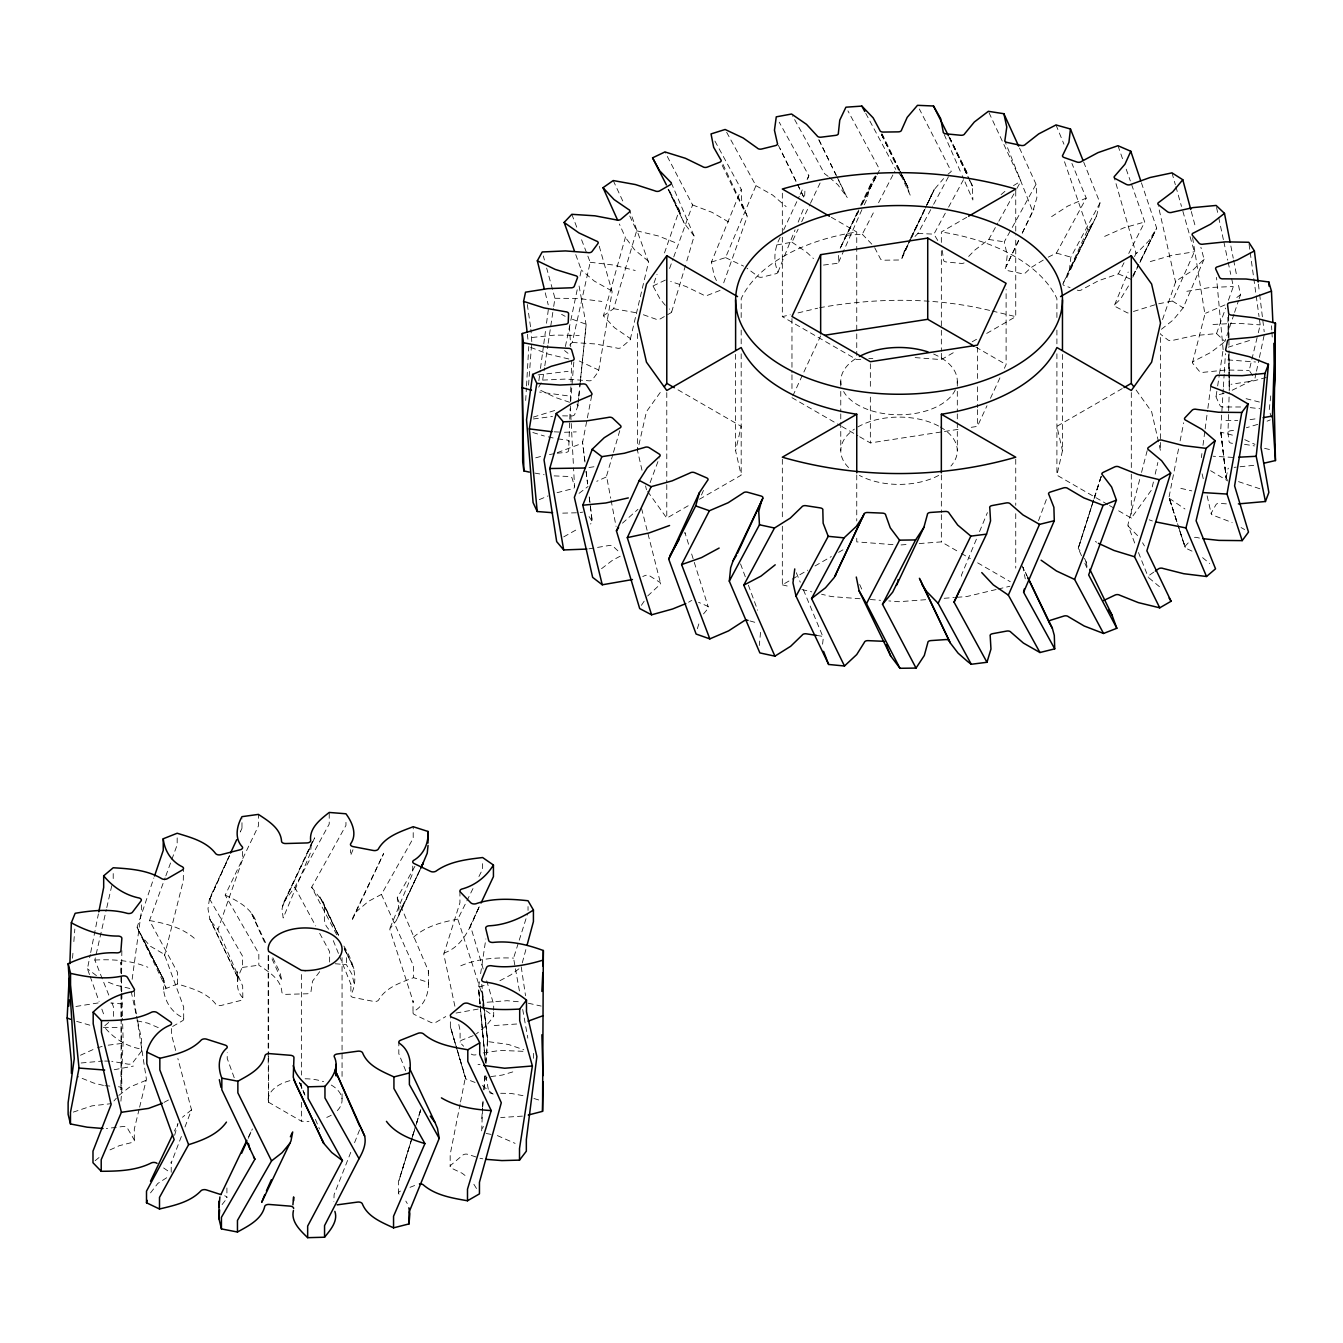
<?xml version="1.0" encoding="UTF-8"?>
<svg xmlns="http://www.w3.org/2000/svg" width="1343" height="1343" viewBox="0 0 1343 1343"><rect width="100%" height="100%" fill="white"/><g stroke="black" fill="none" stroke-linecap="round" stroke-linejoin="round"><path stroke-width="0.75" stroke-dasharray="5 3.75" d="M121.189 1019.001L120.92 1089.576L123.17 1041.278L122.515 1018.363M121.223 1016.903L121.441 993.988M121.458 991.889L121.609 975.219M121.625 973.138L121.844 950.206M1083.667 162.05L1100.001 202.894L1070.875 257.134L1069.347 270.547L1063.337 283.02A3.374 1.947 0 0 0 1064.613 285.69L1070.052 287.587M838.586 255.422L838.804 261.23A3.374 1.947 0 0 1 836.085 263.497L821.58 265.31M1141.432 182.816L1156.692 228.176L1148.836 240.833L1136.178 253.743L1114.321 177.78M1232.538 443.291A3.374 1.947 0 0 1 1229.03 441.411L1227.972 432.866L1229.231 392.106M1229.298 390.074L1229.03 350.674M557.227 453.229L565.302 452.457A3.374 1.947 0 0 0 568.66 450.493L569.701 421.232M569.768 419.15L570.104 408.809M570.372 400.533L570.926 383.964M570.993 381.899L571.682 361.2M804.658 196.128L804.994 188.943M1134.684 543.025L1127.902 524.844L1141.013 474.432M525.684 400.483L526.406 388.026M526.523 385.961L528.773 346.544M714.929 141.082L741.252 189.363L741.789 202.81L747.279 216.408L723.709 282.836M1223.255 388.966L1220.686 430.499L1226.31 478.645L1220.686 430.499L1226.125 477.638A3.374 1.947 0 0 0 1227.351 479.451M1223.389 386.885L1224.161 374.428M1224.296 372.347L1225.437 353.645M311.19 844.428L310.669 852.352L283.172 918.008L282.013 908.959L283.793 902.16L314.648 837.847L312.029 843.404M822.571 644.187L823.242 638.395A3.374 1.947 0 0 0 820.724 636.045L816.628 635.424M481.768 1118.635L482.523 1108.244M482.674 1106.162L483.127 1099.917M483.866 1089.526L485.075 1072.872M485.83 1062.481L487.492 1039.6L483.732 1007.082M528.554 385.105L531.627 343.69M531.794 341.609L530.905 329.236M482.54 1108.395L481.667 1131.427A3.945 2.266 0 0 1 481.768 1130.252L483.346 1126.374M482.624 1107.337L483.245 1099.01M483.95 1089.945L485.192 1073.561M485.948 1063.656L487.694 1040.775L484.286 1011.632M72.522 958.247L73.026 951.986M73.848 941.577L74.839 929.071M120.92 1101.176L121.877 1089.274L121.088 1023.299M570.641 401.842L574.116 358.447M459.927 891.131L459.927 902.748L443.761 954.269L454.941 1006.444M343.892 946.076C352.521 960.127 359.471 979.081 350.892 994.81A3.945 2.266 0 0 0 353.763 997.564L373.354 1001.358A3.945 2.266 0 0 0 378.508 1000.149C385.76 987.323 400.684 982.623 413.594 977.67L428.35 982.405C429.105 993.938 424.069 1005.672 413.711 1011.464A3.945 2.266 0 0 0 414.651 1014.636L430.549 1022.258A3.945 2.266 0 0 0 436.106 1022.208L445.742 1016.567M562.599 415.843L570.775 415.961A3.374 1.947 0 0 0 574.72 414.399L577.859 406.022L578.699 397.797M578.917 395.749L580.176 383.426M580.377 381.362L586.018 325.896M577.843 405.015L579.572 388.362M579.773 386.28L586.152 324.888L578.883 284.884M1270.747 395.9L1269.219 410.102L1271.351 417.421M1201.381 457.644L1201.918 453.531M1202.992 445.322L1204.889 430.935M1205.158 428.887L1207.592 410.404M1207.861 408.356L1210.832 385.76M538.862 380.724L540.222 370.45M540.49 368.402L543.512 345.822M543.781 343.774L545.426 331.452M546.517 323.243L548.431 308.873M132.151 979.282L141.368 911.561L141.368 903.822M538.744 387.17L542.656 380.103L544.486 367.831M544.805 365.783L547.877 345.319M548.179 343.288L553.4 308.504M553.702 306.456L554.944 298.28L546.651 268.08M479.401 981.817L478.477 987.944L480.039 1004.53M480.626 973.658L485.847 938.958M1216.103 396.235L1217.346 388.009M1217.665 385.945L1219.209 375.654M1219.528 373.606L1223.238 348.911L1223.154 349.919L1216.506 277.397M874.679 247.666L880.202 258.36A3.374 1.947 0 0 0 883.761 260.206L898.601 260.005A3.374 1.947 0 0 0 902.009 258.057L910 239.423M172.643 1026.455L182.379 1020.831A3.945 2.266 0 0 0 182.799 1017.625C171.77 1012.454 164.769 1001.442 163.577 989.472L177.528 983.966C191.377 988.263 206.923 992.242 216.038 1004.48A3.945 2.266 0 0 0 221.377 1005.403L240.279 1000.585A3.945 2.266 0 0 0 242.68 997.698C234.538 989.17 237.174 976.68 242.378 967.43L242.378 955.83L209.474 898.736L228.797 856.834M1100.001 202.894L1096.425 216.173L1069.347 270.547L1096.425 216.173M598.642 370.735L612.139 291.817L598.223 242.596M174.624 1135.288L177.964 1123.621L174.422 1131.058M760.541 632.335L759.282 645.513M584.826 460.985L582.56 442.569L591.961 394.271M460.129 1104.03L450.174 1154.527L450.174 1166.127M460.531 1101.999L465.316 1077.757L456.116 1046.365M1178.533 448.965L1168.981 497.346L1177.626 524.089M1180.111 440.907L1183.703 422.76M89.494 974.565L87.429 968.807L90.266 954.571M90.686 952.54L98.408 913.878M1226.125 477.638L1227.888 469.127A3.374 1.947 0 0 1 1228.476 468.187M565.386 346.544L570.406 322.37M570.825 320.356L577.943 286.109M580.042 276.037L581.301 269.993L575.123 252.87M671.299 182.866L694.13 236.066L686.307 262.708M1256.074 373.169L1254.815 379.079L1230.86 390.897M1256.494 371.205L1258.995 359.387M1259.415 357.423L1264.451 333.803M569.684 345.151L572.252 342.448L590.215 262.271L581.385 239.255M108.8 995.113L94.833 960.044L106.315 909.614M106.785 907.599L112.292 883.409M642.004 470.285L637.556 450.744L646.47 411.663L661.998 390.024M699.434 499.26L741.185 475.17L735.611 450.744L741.185 426.319L674.035 387.556M1107.723 504.498L1056.907 475.17L1062.464 450.744L1062.464 354.367M1153.402 482.003L1151.622 489.809L1131.31 518.129L1116.788 509.736M1155.181 474.18L1157.851 462.462M780.165 237.493C774.508 247.532 772.93 260.609 777.765 271.236A3.374 1.947 0 0 1 775.834 273.754L762.203 277.128A3.374 1.947 0 0 1 757.704 276.188L746.96 268.231M630.287 339.359L648.501 262.187L629.598 210.23M139.152 1109.15L134.3 1129.094L134.3 1140.694M139.622 1107.152L146.404 1079.235L136.633 1015.929M1252.583 375.604L1249.208 370.399L1257.803 334.76M1258.29 332.779L1260.187 324.872L1259.331 318.66M209.474 898.736L207.98 908.842L209.844 919.116L238.248 978.594L209.844 919.116M1192.517 362.576L1204.923 314.178L1192.416 236.486M1141.533 472.417L1147.812 448.226M1019.522 148.032L1036.041 184.26L1036.88 197.69L1032.817 211.455L1004.866 140.965M522.276 962.864L526.003 949.115M397.427 918.259L421.266 867.007L396.202 920.744L389.688 928.987L413.342 1002.13L413.006 1000.971L413.006 1012.572M572.252 342.448L595.369 343.959L616.689 348.022A3.374 1.947 0 0 0 621.339 347.401L629.666 340.316A3.374 1.947 0 0 0 628.91 337.58L614.456 327.675L603.427 315.84L625.368 237.375L619.358 224.012M612.895 454.287L606.516 476.127L610.729 498.27M613.466 452.306L619.828 430.448M603.427 315.84L613.65 308.689L636.649 230.795L629.716 215.904M671.651 312.012L685.719 264.689M415.894 1125.283L399.072 1180.329L415.558 1126.659M416.498 1123.319L421.299 1107.589M416.179 1124.662L421.064 1108.764L416.196 1124.477M927.308 204.405L934.241 189.548L943.575 178.602M411.932 1138.243L398.552 1181.454L398.552 1193.071M412.536 1136.262L415.591 1126.441M697.336 628.709L699.837 620.785M519.405 990.949L513.563 958.096L518.599 942.182M519.221 940.201L527.396 914.348M1093.454 500.519L1078.563 547.356L1093.706 499.898M1094.075 498.555L1102.133 473.189M1081.518 555.784L1078.194 548.347L1101.915 474.197M1094.344 497.917L1101.277 476.161M1233.948 314.279L1224.9 341.508L1216.54 333.584L1193.558 335.733L1172.607 340.383A3.374 1.947 0 0 1 1167.906 339.897L1160.503 334.172M1234.603 312.331L1238.481 300.664M1239.136 298.734L1240.428 294.839L1238.028 282.618M138.044 929.524L165.995 987.928L163.913 980.272L137.104 927.174L153.857 877.953M665.289 305.297L659.95 298.801L653 285.975L657.046 274.308M664.483 252.937L679.34 210.179L668.26 188.524M1162.518 319.567L1175.897 281.073L1192.215 270.766L1204.067 259.199L1200.877 247.28M1175.897 281.073L1175.545 282.064L1158.337 205.966M1216.54 333.584L1225.639 308.101M1228.425 300.244L1233.327 286.529L1231.178 276.389M669.553 268.516L673.044 258.88M673.75 256.949L692.585 204.942L664.953 151.944M177.528 983.966L177.528 972.366L149.509 920.543L165.105 877.852M165.827 875.905L177.175 844.848L177.175 835.178M443.861 953.094C464.225 946.177 471.124 924.655 479.031 906.945M650.096 482.674L659.329 457.845M1038.525 520.648L1047.12 497.514M181.355 1136.48L171.182 1163.156L171.216 1161.98L171.216 1173.581M184.981 1126.962L191.512 1109.822L177.864 1058.536M875.435 175.916C867.914 184.461 869.777 196.296 863.734 205.513M350.775 1152.311L334.088 1194.666L333.87 1201.649M354.569 1142.675L360.629 1127.264M807.563 178.988L808.855 175.698L779.225 122.196M777.95 272.226L795.039 229.871M798.145 222.166L804.373 206.755M716.407 280.637L714.073 275.416L711.454 262.07L741.252 189.363M390.108 927.828L412.737 873.219L412.737 865.48M1114.589 304.911L1128.187 272.058M1134.6 256.597L1136.195 252.736M352.974 849.75L350.573 855.525L350.573 849.716M976.395 539.198L961.437 575.224L961.605 577.725M979.534 531.61L987.407 512.64M711.454 262.07L725.539 257.621L755.958 185.67L726.11 131.295M701.482 495.013L703.95 489.238M1161.426 329.27L1173.161 319.987L1183.2 307.866L1204.067 259.199M858.328 211.439L840.181 248.287L860.007 207.477M838.653 262.238L862.911 207.41M248.22 1138.344L252.383 1128.943M1158.673 303.803L1172.405 301.017L1194.363 251.812L1182.058 208.4M229.586 855.34L208.887 901.103L229.25 856.28M241.975 828.262L240.279 831.989L241.975 828.262L241.975 818.592M469.513 927.979L479.031 907.213M1063.337 283.02L1087.931 229.25L1092.816 223.056L1066.812 277.581M312.164 841.91L282.349 906.391L311.156 845.251M783.64 230.006L799.286 196.296M800.159 194.433L803.634 186.929M807.109 179.442L808.855 175.698M792.84 395.816L820.657 335.868M971.241 427.326L977.419 426.369L986.987 405.771M990.462 398.283L1000.031 377.668M1004.379 368.301L1006.108 364.557L1006.108 289.584M352.42 919.602L383.645 853.56L351.413 920.626M479.25 906.794L470.386 925.646L483.195 968.991M902.009 258.057L910.739 239.558M911.612 237.711L926.435 206.268M776.69 244.98L791.984 242.16L798.128 229.2M801.653 221.796L809.577 205.143M810.45 203.297L820.12 182.933M840.181 248.287L857.237 212.446M860.813 204.891L871.59 182.245M910.151 239.927L902.227 256.58L908.456 243.536M911.024 238.08L925.965 206.637M926.838 204.791L932.126 193.694M909.345 241.673L924.454 210.028M925.344 208.165L934.241 189.548L927.056 204.321M319.684 971.677L312.533 981.162L310.988 991.587A3.945 2.266 0 0 1 306.943 993.786L286.294 994.34A3.945 2.266 0 0 1 281.896 992.359C281.191 979.148 268.65 971.744 258.83 965.197L258.83 953.597L225.188 895.126L258.41 826.012L258.41 814.395M1018.649 240.431L1005.387 268.096A3.374 1.947 0 0 0 1007.519 270.581L1021.419 273.569A3.374 1.947 0 0 0 1025.834 272.511L1031.088 267.559L1046.398 258.141M1022.258 232.943L1033.086 210.465M1018.632 240.632L1006.025 266.653L1007.2 255.187L1004.295 241.858L1011.245 229.25M1022.241 233.195L1033.942 209.055M419.973 870.096L398.619 913.995L399.022 907.969L397.243 897.863L416.716 863.146M910.89 237.577L926.166 206.167M1132.753 277.229L1138.982 264.403M1139.871 262.573L1155.03 231.416L1139.468 262.792M1128.489 285.941L1120.549 299.036L1115.345 304.005A3.374 1.947 0 0 0 1115.731 306.758L1126.71 312.516A3.374 1.947 0 0 0 1128.238 313.02M248.656 1136.564L251.645 1130.47M861.954 204.069L875.552 176.437M482.892 1008.559L482.892 996.959L457.812 919.132L473.424 887.656M478.931 876.543L482.607 869.139L482.607 861.4M1133.056 275.751L1136.682 268.432M1140.325 261.113L1156.692 228.176M1133.056 275.718L1138.545 264.638M860.93 205.647L879.715 169.654L847.92 110.865M844.478 238.534L858.395 211.623M862.105 204.321L877.869 173.314M1077.287 290.138A3.374 1.947 0 0 0 1081.971 289.584L1098.423 280.771L1118.383 273.854L1124.024 262.741M1128.741 253.474L1144.74 221.981L1131.007 182.866M846.342 235.327L862.29 234.236L874.729 210.146M878.557 202.743L894.807 171.232M915.019 236.418L917.907 233.464L932.63 206.117M933.62 204.304L949.333 175.127M937.75 240.481L933.922 234.135L947.604 208.937M948.578 207.141L965.181 176.554M1048.211 257.151L1056.421 253.088L1086.235 198.126L1071.915 163.46M283.793 902.16L294.755 887.287L329.22 824.048L329.22 812.448M968.656 256.446L974.733 250.167L988.784 239.457L997.832 223.039M998.839 221.209L1015.946 190.202M1016.953 188.373L1020.965 181.087L988.364 111.318M1012.236 227.454L1036.041 184.26M336.724 934.762L311.66 887.203L345.957 825.374L345.957 821.513M355.996 911.964L368.519 901.304L381.429 894.404L413.208 838.317L413.208 826.717M903.705 252.35L907.616 245.517M493.687 1012.202L493.687 1016.063L492.226 1018.313L486.586 1025.364L476.412 1033.858M931.052 196.112L931.673 195.155M150.517 1192.886L157.819 1183.452L166.885 1177.61M641.383 605.324L646.638 597.517M191.512 1109.822L182.48 1117.242M703.514 613.919L707.879 608.698A3.374 1.947 0 0 0 707.039 605.978L698.561 602.302M222.082 1204.587L226.581 1198.795A3.945 2.266 0 0 0 224.65 1195.79M622.464 523.166L637.959 509.333M113.937 1100.958L116.371 1098.188M647.695 595.939L659.564 584.944A3.374 1.947 0 0 0 659.631 582.191L649.643 575.845A3.374 1.947 0 0 0 644.875 575.627L642.777 576.5M1188.219 542.891L1185.382 545.896A3.374 1.947 0 0 0 1186.574 548.565L1192.433 551.335M601.546 568.693L612.475 560.283L619.895 556.355A3.374 1.947 0 0 0 621.054 555.599M1223.826 342.448L1211.067 352.302L1194.313 360.931A3.374 1.947 0 0 0 1192.903 363.567L1199.383 371.272A3.374 1.947 0 0 0 1203.848 372.263L1225.941 369.997L1249.208 370.399M118.822 1095.418L129.549 1087.159L145.917 1080.376M1001.106 194.584L1005.319 191.025M108.682 1022.443L103.915 1026.472C112.879 1037.619 125.319 1045.861 139.454 1048.715A3.945 2.266 0 0 1 141.049 1051.787L132.705 1062.699A3.945 2.266 0 0 1 127.686 1064.092L111.754 1061.272M947.957 174.254L951.297 171.484L919.367 109.001M95.135 1160.705L101.363 1155.635M579.051 493.351L588.083 486.468M518.935 968.807L510.743 974.951L497.548 981.951M1236.802 297.491L1240.428 294.839M1153.738 572.152L1149.02 575.459A3.374 1.947 0 0 0 1149.323 578.212L1162.081 588.872M1013.512 185.619L1020.965 181.087M1051.603 216.643L1067.601 206.167L1086.235 198.126M563.724 536.864L578.581 528.521M688.623 602.235L690.403 601.144A3.374 1.947 0 0 1 691.813 600.539M941.342 242.428L941.342 231.97L966.742 217.297M647.662 491.488L666.783 518.129L690.369 504.498M915.154 357.607L941.342 359.605L955.863 351.228M972.198 341.793L977.637 338.654M986.702 333.417L1015.744 316.646L1015.744 237.14M782.331 526.255L782.331 584.843L807.747 570.171M815 565.974L831.334 556.556M838.603 552.359L844.042 549.22M1122.228 388.597L1056.907 426.319L1062.464 450.744M164.047 1102.385L169.05 1099.682M606.012 477.101L596.745 481.314M557.362 452.625L581.754 443.459M80.479 1055.245L95.739 1048.346M109.975 1149.91L119.359 1145.663L131.933 1142.507A3.945 2.266 0 0 0 134.031 1139.519L127.451 1128.221A3.945 2.266 0 0 0 122.683 1126.559L106.366 1128.523M1224.984 304.895L1205.594 313.238M653 285.975L665.373 280.083M413.409 937.313C425.63 926.301 441.965 922.07 457.812 919.132M1104.651 236.385L1123.806 227.857L1144.74 221.981M1249.494 340.501L1228.257 347.182M539.298 499.63L548.095 495.92M479.317 986.87L484.605 985.359M1133.442 311.492L1156.642 304.257M1267.087 421.182L1270.277 419.889M409.984 1187.346L415.675 1185.097M720.049 290.424L707.761 295.225A3.374 1.947 0 0 1 703.044 294.788L685.87 286.445L670.677 281.51M473.206 1035.671L461.858 1040.103A3.945 2.266 0 0 0 460.75 1043.259L463.62 1046.231M73.277 1112.105L91.995 1105.86L111.234 1103.661M533.188 417.153L555.733 410.186M1257.703 424.388L1246.388 427.762M512.774 1071.899L502.198 1075.072L488.818 1076.851M557.06 492.696L571.9 488.886A3.374 1.947 0 0 0 574.552 486.586L573.562 467.985M97.384 1047.842L102.337 1046.331M1224.145 393.264L1218.42 394.808A3.374 1.947 0 0 0 1216.17 397.243L1220.015 405.519A3.374 1.947 0 0 0 1224.061 406.979L1242.376 406.979M1150.28 261.583L1171.885 255.288L1194.363 251.812M1266.248 377.45L1254.446 380.707L1231.061 384.299M535.689 457.829L541.598 456.234M121.827 1043.427L106.517 1045.391M483.178 1052.946L500.301 1050.411L524.106 1051.351M782.331 237.14L782.331 316.646L790.188 314.766M798.027 312.902L817.635 308.202M819.599 307.732C875.636 297.676 934.678 297.055 990.244 310.552M996.137 589.527L966.725 596.561L956.468 597.35M998.101 589.057L1009.869 586.253M456.016 1013.058L478.796 1008.962M75.93 1006.461L98.794 1002.835M538.073 374.898L568.089 371.323M549.488 454.572L555.398 453.447M460.783 965.802C477.369 958.65 495.651 957.374 513.563 958.096M516.669 1024.004L491.219 1025.75M522.444 1116.117L500.687 1117.544M859.671 436.777L870.348 442.938L942.417 431.791M944.482 431.472L960.95 428.921M1186.826 291.297L1210.11 287.486L1233.327 286.529M1250.064 419.654L1257.552 418.529M533.356 418.966L552.493 416.464M580.176 512.506L582.694 512.136M532.097 337.479L554.995 335.078L579.186 335.448M589.006 467.515L596.812 466.323M242.378 967.43L258.83 965.197M1253.707 465.333L1234.133 467.364M81.134 1062.985L102.807 1061.02M588.939 548.834L608.53 545.594A3.374 1.947 0 0 1 613.147 546.332L619.576 552.426M114.222 1069.733L133.343 1066.09M1233.529 430.448L1230.977 430.717A3.374 1.947 0 0 0 1227.972 432.866M542.656 380.103L565.856 379.062L588.116 380.724A3.374 1.947 0 0 0 592.481 379.616L598.323 371.742A3.374 1.947 0 0 0 596.695 369.14L579.253 360.998M576.466 512.791L560.316 513.194M860.779 359.303L856.75 359.605L782.331 316.646M868.82 358.682L872.849 358.38M901.052 544.939L909.11 544.335M919.183 543.562L941.342 541.884L959.49 552.359M925.696 599.683L899.038 601.714L888.781 600.925M944.163 598.29L954.42 597.501M1225.924 420.628L1237.726 420.611M1212.981 324.469L1237.088 323.26L1260.187 324.872M122.498 1003.943L110.831 1002.986M94.833 960.044C112.778 959.137 131.11 960.279 147.831 967.245M500.67 1093.269L510.995 1093.42L526.036 1096.224M554.944 298.28L578.212 298.431L601.832 301.42M564.463 432.278L576.248 431.875M103.361 1027.311L119.057 1027.479M104.67 1061.054L110.277 1061.138M487.123 1002.247L507.083 1000.703L520.631 1001.945M1232.992 457.409L1213.199 456.251M917.907 233.464L933.922 234.135M554.122 431.825L562.398 432.194M1226.36 503.86L1220.099 503.39A3.374 1.947 0 0 0 1215.919 504.733L1211.403 512.892A3.374 1.947 0 0 0 1213.451 515.376L1232.152 522.545M478.007 1064.495L480.022 1064.63M1227.787 359.89L1255.554 361.989M892.994 544.637L856.75 541.884L856.75 537.704M860.074 598.743L831.367 596.561L821.563 594.227M870.331 599.532L880.588 600.304M104.872 1085.681L112.627 1086.286M268.164 1058.234L268.65 1102.284L301.369 1121.17L305.113 1121.455A36.949 21.337 0 0 0 308.974 1121.338M335.213 963.754L346.376 964.66L351.967 974.279L354.367 984.52M590.215 262.271L613.012 264.974L635.239 270.497M554.139 475.892L568.29 476.463A3.374 1.947 0 0 1 572.084 478.142L574.552 486.586M1250.299 407.617L1259.784 408.725M567.334 395.782L539.584 392.072M568.828 358.984L548.062 354.082L530.334 347.233M613.65 308.689L635.86 312.701M557.815 438.876L565.823 439.866A3.374 1.947 0 0 1 569.012 441.931M988.784 239.457L1004.295 241.858M1244.508 444.315L1254.513 445.926M136.919 1020.814L147.831 1023.148L158.709 1027.815M1180.816 488.348L1191.778 490.883M534.867 473.089L544.116 474.734M149.509 920.543C165.474 923.363 181.926 927.476 194.399 938.337M103.445 1085.413L93.825 1083.079L77.944 1076.666M486.183 1133.458L493.62 1134.869M479.988 1158.27L482.809 1158.841M636.649 230.795L658.154 235.915L678.165 243.771M528.319 1003.221L541.162 1006.075M1246.086 398.67L1259.65 402.111M548.263 436.895L556.019 438.607M1199.433 538.073L1197.033 537.519A3.374 1.947 0 0 0 1193.658 537.62M992.208 311.022L1015.744 316.646M1264.586 448.327L1270.629 449.771M782.331 584.843L790.188 586.723M801.939 589.527L811.76 591.877M89.847 1025.179L76.366 1021.301M488.886 1041.732L508.46 1044.451L523.787 1049.773M1232.421 435.132L1221.626 432.379M569.566 402.262L555.616 397.545L537.754 388.933M643.364 314.749L655.451 319.013A3.374 1.947 0 0 0 660.236 318.929L670.728 312.869A3.374 1.947 0 0 0 670.896 310.115L669.267 308.94M1056.421 253.088L1070.875 257.134M749.948 620.936L757.586 623.068M1238.515 481.65L1260.59 489.003M532.835 432.513L544.385 436.039M533.91 1098.49L539.836 1100.32M497.346 1135.574L515.108 1143.38M476.01 1156.978L468.052 1154.376A3.945 2.266 0 0 0 462.664 1155.215L450.996 1165.053A3.945 2.266 0 0 0 451.584 1168.242L462.193 1173.278L467.834 1177.643M692.585 204.942L712.008 212.328L729.081 222.233M475.086 1082.458L465.82 1078.899L457.627 1051.451M1149.239 519.842L1152.412 520.983M585.397 323.982L570.137 318.476M129.885 988.482L115.364 985.057L105.593 981.095M725.539 257.621L743.586 266.115M1118.383 273.854L1131.226 279.411M1244.743 439.665L1254.966 444.365M225.188 895.126C237.51 900.784 250.805 907.784 255.925 921.08M1095.351 541.548L1096.711 542.186M755.958 185.67L772.628 195.054L786.142 206.637M1210.597 470.688L1227.888 480.995M561.575 314.329L565.168 316.327M1241.066 527.564L1244.642 529.562M831.334 217.297L856.75 231.97L856.75 355.425M975.824 347.082L1006.108 364.557M1109.536 505.556L1114.975 508.695M791.967 397.679L840.063 425.462M841.843 426.486L857.875 435.736M961.303 553.417L970.385 558.654M977.637 562.835L1010.305 581.704M611.703 290.843L594.345 281.107L581.301 269.993M791.984 242.16L806.908 252.467L813.489 258.578M1172.405 301.017L1183.2 307.866M482.372 1085.53L495.852 1096.442M485.965 1010.708L493.687 1016.063M163.628 1167.957L170.225 1172.54M1169.266 498.337L1184.946 508.98M96.461 975.656L87.429 968.807M828.127 176.336L824.518 173.667L792.555 115.834M564.547 350.573L567.988 353.31M1202.606 557.647L1209.707 563.54M183.689 1018.682L183.689 1007.082L164.383 954.386L150.215 946.127L142.039 936.927L163.913 980.272L137.104 927.174M648.384 261.18L634.534 249.731L625.368 237.375M829.504 177.528L837.797 184.713L847.282 197.555M862.29 234.236L873.571 245.987M311.66 887.203L323.025 901.976L338.453 935.299M1127.868 525.852L1138.679 536.713M1079.94 550.63L1078.194 548.347M211.153 921.6L217.432 928.634L242.68 986.081L242.848 998.873M694.13 236.066L684.292 223.307L668.361 189.464M898.433 172.391L905.199 181.674L910.285 195.323L900.7 174.859M1136.094 390.024L1151.622 411.663L1160.52 450.744L1160.52 333.568M589.057 516.585L592.162 521.403A3.374 1.947 0 0 1 590.316 523.955M473.861 1184.257L476.564 1188.639M405.821 1201.095L407.282 1203.546M1142.574 542.773L1144.454 545.946M294.755 887.287L315.689 925.931M319.668 933.301L329.639 951.7L329.639 963.317M865.748 113.332L895.764 169.386M344.446 949.4L346.376 953.06L346.376 964.66M949.283 137.406L967.85 174.355L949.434 137.087M881.394 134.266L898.786 168.899M899.709 170.729L905.199 181.674M881.545 134.602L908.607 188.591L900.398 171.635M668.059 189.195L684.292 223.307M818.928 139.873L836.051 174.892M836.958 176.739L845.956 195.171M778.386 145.329L804.457 198.596L780.048 148.637M818.894 139.84L837.646 178.317M838.536 180.147L846.56 196.632M722.181 165.374L743.821 209.894M338.503 935.013L319.634 896.268L338.083 935.215M882.166 133.981L899.491 169.755M1084.473 558.302L1088.031 565.638M668.529 189.296L680.263 213.52L679.34 210.179M1027.462 576.667L1023.013 567.434L1025.263 578.85M265.595 942.685L251.107 912.451L265.645 944.7M272.847 957.794L280.099 972.92L281.896 980.759L270.782 956.098M949.065 137.271L968.79 178.552M969.68 180.432L972.366 186.056L972.886 200.023L962.243 175.681M1022.241 566.007L1026.757 575.476M344.228 948.208L353.897 968.622L344.463 948.259M949.518 137.456L967.094 174.842M967.967 176.705L972.366 186.056L970.922 182.111M881.512 133.947L899.827 173.012M722.97 164.333L746.909 215.417M613.231 180.55L623.639 202.877M859.671 584.507L862.189 590.097M1084.842 563.237L1088.183 570.674M381.429 894.404L413.594 966.053L413.594 977.67M944.213 134.518L961.42 173.818M299.724 1082.777L304.676 1094.344M315.404 1119.407L319.516 1129.043M397.243 897.863L428.35 970.804L428.4 973.205M300.077 1083.566L304.962 1095.149M299.573 1082.542L304.408 1093.907M796.332 572.739L800.277 582.241M803.433 589.846L823.192 637.388M1056.001 124.949L1063.958 144.205M405.72 1070.807L398.821 1053.735L398.821 1042.118M328.682 929.222C320.473 920.912 327.306 910.89 323.025 901.976M333.282 940.637L338.654 953.95M339.426 955.847L350.926 984.385L350.892 983.194L350.892 994.81M111.905 1002.919L113.45 1006.814L113.45 1018.414M1138.478 552.561L1148.349 577.372M217.432 928.634L217.885 929.776L242.529 859.688L242.529 848.088M571.816 214.309L576.97 227.739M740.547 563.909L745.533 577.44M748.387 585.162L757.67 610.276M234.219 1077.724L227.219 1058.485L227.219 1052.677M90.166 976.479L99.097 1001.425M101.85 1009.113L103.915 1014.872M1117.964 145.715L1122.765 159.397M1126.206 169.184L1130.319 180.919M1064.512 161.731L1088.233 230.241L1087.931 229.25M1178.281 526.07L1185.349 547.843L1179.691 530.367M1179.053 528.42L1168.981 497.346L1177.274 523.099M1179.809 531.022L1184.912 546.87M688.573 544.234L684.896 532.516L685.048 533.524M691.645 554.004L708.164 606.751M942.232 250.436L943.592 259.787A3.374 1.947 0 0 0 946.496 261.986L961.135 263.396A3.374 1.947 0 0 0 965.113 261.868M455.277 1043.595L450.358 1026.74L450.358 1017.071M486.703 980.81L493.687 1004.463L493.687 1010.255M456.905 1048.816L450.358 1026.74L455.546 1044.401M457.493 1050.814L465.82 1078.899M1171.986 172.878L1175.343 184.713M1175.897 186.694L1181.487 206.419M543.327 255.993L544.435 260.022M1191.291 211.523L1195.555 227.42M175.715 1050.511L171.434 1034.463L171.434 1022.862M641.568 508.493L660.487 583.063M545.241 292.808L548.213 304.811M485.83 1075.693L488.684 1091.372A3.945 2.266 0 0 0 492.847 1093.504M1085.883 561.575L1087.813 569.55M1202.119 473.861L1203.496 479.871M1207.139 495.886L1211.252 513.899M645.58 485.914L646.47 489.809M131.178 991.52L135.912 1013.31M137.641 1021.217L141.519 1039.046L141.519 1050.646M458.802 1024.508L460.095 1030.534L460.095 1042.134M1216.557 207.477L1218.269 215.585M1218.705 217.616L1223.439 239.91M1223.859 241.925L1227.737 260.173M1228.157 262.204L1230.742 274.358M1230.86 245.954L1233.243 258.175M1233.646 260.206L1236.433 274.476M611.099 500.284L616.068 526.439M522.696 1009.416L527.816 1038.156M136.315 1013.881L134.434 1001.626L134.434 990.026M521.218 966.809L525.533 995.734M527.312 304.542L530.603 327.188M1249.074 244.325L1249.93 250.52M1250.215 252.585L1255.923 293.882M1256.209 295.947L1259.046 316.595M586.085 471.225L587.596 483.514M589.359 497.833L592.381 522.41M1258.408 284.078L1259.415 292.371M1259.667 294.436L1264.199 331.738M584.977 462.026L582.493 441.545L582.56 442.569M586.102 471.611L587.613 484.051M589.191 496.826L592.162 521.403M487.694 1040.775L481.768 984.268M164.383 954.386L164.517 955.561L183.286 880.739L183.437 869.895M484.051 1009.55L481.852 990.832L483.497 1005.051M527.363 334.222L528.068 340.383M480.24 1006.612L485.528 1062.632L480.777 1011.598M480.005 1003.422L478.679 989.103L479.988 1003.641M480.19 1005.706L485.259 1061.725M569.398 326.148L570.741 346.763M1271.536 325.795L1271.787 329.975M1271.922 332.057L1272.442 340.4M570.305 405.972L573.461 465.92M237.593 976.042L237.375 971.728L237.375 983.328M121.76 991.285L120.937 962.125L121.071 1021.268M121.81 993.367L122.465 1016.282M1227.838 317.233L1228.308 338.067M1228.694 354.737L1229.416 385.995M1228.912 340.283L1228.996 348.592M1228.895 354.972L1229.13 390.393M1131.31 392.576L1131.31 472.098M1131.31 474.18L1131.31 518.129M1056.907 317.519L1056.907 298.683A163.426 94.363 0 0 0 941.342 231.97M1056.907 330.076L1056.907 346.813M1056.907 353.797L1056.907 475.17M1015.744 191.109L1015.744 235.042M1015.744 459.289L1015.744 505.337M1015.744 513.697L1015.744 568.106M977.419 347.233L977.419 378.474M977.419 386.801L977.419 407.634M977.419 409.716L977.419 426.369M957.307 381.127L957.307 389.319M957.307 391.367L957.307 411.831M957.307 413.879L957.307 450.744M941.342 250.805L941.342 328.212M941.342 330.311L941.342 351.228M941.342 353.327L941.342 359.605M941.342 474.918L941.342 512.59M941.342 514.688L941.342 541.884M870.348 363.802L870.348 388.798M870.348 397.125L870.348 442.938M856.75 474.918L856.75 520.966M840.768 381.127L840.768 389.319M840.768 391.367L840.768 411.831M840.768 413.879L840.768 450.744M791.967 318.543L791.967 372.699M791.967 374.781L791.967 391.434M782.331 193.191L782.331 235.042M782.331 459.289L782.331 517.878M741.185 317.519L741.185 298.683A163.426 94.363 0 0 1 856.75 231.97M741.185 330.076L741.185 346.813M741.185 353.797L741.185 475.17M735.611 354.367L735.611 450.744M666.783 392.576L666.783 482.557M666.783 484.638L666.783 518.129M637.556 333.568L637.556 450.744M533.54 1053.332L533.54 1059.14M528.034 906.559L528.034 910.42M428.35 970.804L428.4 984.805M342.062 957.66L342.062 1077.086M342.062 1093.84L342.062 1100.135M301.369 974.531L301.369 1075.088M301.369 1083.465L301.369 1089.744M301.369 1102.318L301.369 1121.17M268.65 955.628L268.65 1054.104M268.65 1056.202L268.65 1102.284M268.164 955.578L268.164 1056.135M226.917 1187.967L226.917 1197.637M163.577 977.872L163.577 989.472M113.215 873.571L113.215 879.38M576.936 404.142A3.374 1.947 0 0 1 577.859 406.022M940.234 426.956A58.269 33.642 0 0 1 950.945 466.021M938.69 475.405A58.269 33.642 0 0 1 859.402 475.405M848.575 467.565A58.269 33.642 0 0 1 854.417 429.122M857.841 426.956A58.269 33.642 0 0 1 938.69 426.084M955.326 389.823A58.269 33.642 0 0 1 900.565 414.752A58.269 33.642 0 0 1 843.622 391.518M841.087 384.635A58.269 33.642 0 0 1 857.841 357.339M933.637 354.048A58.269 33.642 0 0 1 956.585 386.398M118.453 1086.739A3.945 2.266 0 0 1 121.877 1089.274M476.026 1054.792A3.945 2.266 0 0 1 470.805 1053.667M485.83 1079.554A3.945 2.266 0 0 1 487.022 1077.388M399.072 1194.196A3.945 2.266 0 0 1 400.516 1191.09M331.234 1085.043A36.949 21.337 0 0 1 337.11 1110.795M331.234 1115.21A36.949 21.337 0 0 1 323.579 1118.601M268.164 1100.135A36.949 21.337 0 0 1 290.071 1080.645M305.113 1078.798A36.949 21.337 0 0 1 323.579 1081.652M1228.879 338.201L1228.61 313.272L1228.778 338.285"/><path stroke-width="1.5" d="M293.63 1208.515A3.945 2.266 0 0 0 289.937 1206.115L269.473 1204.47A3.945 2.266 0 0 0 264.789 1206.199C261.784 1219.562 248.321 1225.924 237.459 1232.018L221.427 1228.912L218.993 1218.856L219.597 1209.959M218.993 1207.256L219.899 1196.932M154.529 875.989L163.242 850.388L163.242 838.771L177.175 833.248C191.042 837.528 206.587 841.49 215.753 853.728A3.945 2.266 0 0 0 221.091 854.652L239.977 849.817A3.945 2.266 0 0 0 242.378 846.913C234.202 838.418 236.804 825.911 241.975 816.662L258.41 814.395C268.264 820.942 280.821 828.329 281.577 841.541A3.945 2.266 0 0 0 285.975 843.522L306.624 842.951A3.945 2.266 0 0 0 310.669 840.735C309.091 828.01 320.389 819.415 329.22 812.448L345.957 813.774C352.168 822.269 357.557 834.171 350.573 843.908A3.945 2.266 0 0 0 353.444 846.678L373.052 850.438A3.945 2.266 0 0 0 378.206 849.229C385.424 836.387 400.332 831.686 413.208 826.717L427.997 831.451C428.786 842.968 423.784 854.702 413.443 860.51A3.945 2.266 0 0 0 414.383 863.683L430.314 871.288A3.945 2.266 0 0 0 435.871 871.238C449.401 861.4 466.491 859.453 482.607 857.539L493.435 865.026C486.284 876.71 475.002 885.608 461.673 889.1A3.945 2.266 0 0 0 460.565 892.256L470.654 902.664A3.945 2.266 0 0 0 475.875 903.772C492.646 897.879 510.676 898.87 528.034 900.75L533.423 910C520.127 918.847 504.884 925.142 488.751 925.814A3.945 2.266 0 0 0 485.763 928.533L488.651 940.335A3.945 2.266 0 0 0 492.831 942.467C510.088 940.486 527.245 944.582 543.344 950.525L542.555 1111.349L528.252 1115.026M816.628 635.424L806.388 633.829A3.374 1.947 0 0 0 802.174 635.138L790.674 646.268L774.911 656.156L759.869 652.916L729.299 581.15L730.659 567.736L733.127 560.686L762.69 498.589A3.374 1.947 0 0 0 760.977 496.003L747.615 492.26A3.374 1.947 0 0 0 743.048 493.082L728.124 502.752L709.406 510.743L695.691 505.908L699.401 492.646L707.459 480.559A3.374 1.947 0 0 0 706.619 477.839L694.734 472.702A3.374 1.947 0 0 0 689.983 473.005L672.155 480.861L651.154 486.67L639.268 480.425L647.276 467.8L659.128 456.805A3.374 1.947 0 0 0 659.212 454.052L649.223 447.706A3.374 1.947 0 0 0 644.455 447.488L624.361 453.262L601.849 456.654L592.229 449.234L604.216 437.717L619.476 428.216A3.374 1.947 0 0 0 620.449 425.513L612.727 418.193A3.374 1.947 0 0 0 608.11 417.455L586.488 420.93L563.271 421.803L556.254 413.476L571.799 403.471L589.896 395.816A3.374 1.947 0 0 0 591.743 393.264L586.555 385.24A3.374 1.947 0 0 0 582.274 383.997L559.897 385.055L536.814 383.376L532.651 374.428L551.201 366.303L571.48 360.747A3.374 1.947 0 0 0 574.116 358.447L571.665 350.003A3.374 1.947 0 0 0 567.854 348.324L545.543 346.914L523.434 342.75L522.276 333.5L543.16 327.558L564.883 324.318A3.374 1.947 0 0 0 568.24 322.354L568.593 313.792A3.374 1.947 0 0 0 565.403 311.727L543.965 307.9L523.602 301.386L525.516 292.186L547.961 288.627L570.355 287.822A3.374 1.947 0 0 0 574.284 286.26L577.44 277.883A3.374 1.947 0 0 0 574.989 275.516L555.196 269.406L537.334 260.794L542.219 251.964L565.437 250.923L587.697 252.585A3.374 1.947 0 0 0 592.062 251.477L597.904 243.603A3.374 1.947 0 0 0 596.275 241.001L578.833 232.859L564.127 222.434L571.816 214.309L594.949 215.82L616.252 219.883A3.374 1.947 0 0 0 620.919 219.262L629.246 212.177A3.374 1.947 0 0 0 628.49 209.441L614.036 199.536L603.007 187.701L613.231 180.55L635.44 184.562L655.031 190.891A3.374 1.947 0 0 0 659.816 190.79L670.308 184.73A3.374 1.947 0 0 0 670.459 181.977L659.514 170.662L652.58 157.836L664.953 151.944L685.45 158.306L702.624 166.65A3.374 1.947 0 0 0 707.341 167.086L719.63 162.285A3.374 1.947 0 0 0 720.687 159.582L713.653 147.277L711.035 133.931L725.119 129.482L743.166 137.976L757.284 148.049A3.374 1.947 0 0 0 761.783 148.989L775.415 145.615A3.374 1.947 0 0 0 777.345 143.097L774.458 130.237L776.271 116.841L791.564 114.021L806.488 124.328L817.048 135.761A3.374 1.947 0 0 0 821.161 137.171L835.665 135.358A3.374 1.947 0 0 0 838.368 133.091L839.761 120.148L845.922 107.188L861.87 106.097L873.151 117.848L879.783 130.221A3.374 1.947 0 0 0 883.341 132.067L898.182 131.866A3.374 1.947 0 0 0 901.589 129.918L907.18 117.378L917.487 105.325L933.503 105.996L940.721 118.772L943.172 131.648A3.374 1.947 0 0 0 946.076 133.847L960.715 135.257A3.374 1.947 0 0 0 964.694 133.729L974.313 122.028L988.364 111.318L1003.876 113.719L1018.649 146.135M1003.876 113.719L1006.78 127.048L1004.967 139.957A3.374 1.947 0 0 0 1007.099 142.442L1020.999 145.43A3.374 1.947 0 0 0 1025.414 144.373L1038.693 133.914L1056.001 124.949L1070.455 128.995L1068.927 142.408L1062.917 154.881A3.374 1.947 0 0 0 1064.193 157.551L1076.868 161.999A3.374 1.947 0 0 0 1081.551 161.445L1098.003 152.632L1117.964 145.715L1130.806 151.272L1140.761 180.852M1130.806 151.272L1124.93 164.266L1114.925 175.866A3.374 1.947 0 0 0 1115.311 178.619L1126.29 184.377A3.374 1.947 0 0 0 1131.075 184.344L1150.128 177.494L1171.986 172.878L1182.78 179.727L1172.741 191.848L1159.11 202.155A3.374 1.947 0 0 0 1158.589 204.891L1167.487 211.758A3.374 1.947 0 0 0 1172.187 212.244L1193.138 207.594L1216.12 205.445L1224.48 213.369L1210.647 224.163L1193.893 232.792A3.374 1.947 0 0 0 1192.483 235.428L1198.963 243.133A3.374 1.947 0 0 0 1203.429 244.124L1225.521 241.858L1248.789 242.26L1254.396 250.94L1237.272 260.038L1218 266.669A3.374 1.947 0 0 0 1215.751 269.104L1219.578 277.38A3.374 1.947 0 0 0 1223.641 278.84L1246.086 279.025L1268.799 281.963L1271.452 291.112L1251.659 298.18L1230.557 302.578A3.374 1.947 0 0 0 1227.552 304.727L1228.61 313.272A3.374 1.947 0 0 0 1232.119 315.152L1254.093 317.787L1275.43 323.143L1274.272 406.811L1275.464 460.548L1263.964 463.201M529.31 472.115L523.854 470.889L522.226 387.724L523.434 342.75M1275.464 460.548L1272.476 416.011L1275.43 323.143M541.884 991.419L542.824 972.584M543.143 966.305L543.344 950.525M71.397 1073.41L71.397 1061.809L67.15 1017.977L69.131 978.275M69.87 963.653L71.33 922.792L75.158 913.29C92.449 910.369 110.445 908.573 127.568 913.425A3.945 2.266 0 0 0 132.588 912.031L140.897 901.103A3.945 2.266 0 0 0 139.286 898.031C125.151 895.193 112.694 886.968 103.68 875.821L113.215 867.763C129.868 868.753 147.344 869.962 161.999 878.826A3.945 2.266 0 0 0 167.556 878.557L182.144 870.113A3.945 2.266 0 0 0 182.564 866.906C171.518 861.736 164.467 850.74 163.242 838.771M542.589 960.262C525.952 965.231 508.393 968.588 491.034 965.701A3.945 2.266 0 0 0 486.552 967.598L481.852 979.215A3.945 2.266 0 0 0 484.42 982.069C499.982 983.512 514.403 990.446 526.49 1000.115L519.691 1009.063C502.416 1009.986 484.454 1010.238 468.203 1003.372A3.945 2.266 0 0 0 462.831 1004.211L451.181 1014.066A3.945 2.266 0 0 0 451.785 1017.255C464.359 1021.301 474.448 1030.853 479.72 1042.856L467.8 1049.773C452.306 1047.036 435.652 1044.434 423.347 1033.741A3.945 2.266 0 0 0 417.824 1033.388L400.785 1040.154A3.945 2.266 0 0 0 399.358 1043.259C409.078 1049.79 411.865 1062.078 409.38 1072.956L393.935 1076.918C382.016 1071.361 367.764 1065.906 362.526 1052.694A3.945 2.266 0 0 0 357.574 1051.216L337.479 1053.97A3.945 2.266 0 0 0 334.189 1056.572C339.729 1067.45 332.006 1078.446 324.956 1086.353L324.956 1097.953L359.034 1158.69L324.553 1225.622L324.553 1237.222L307.665 1237.675C300.463 1230.624 290.642 1221.727 293.446 1210.496M919.384 578.279L950.072 642.676L958.113 653.185L967.699 661.579L971.274 664.265L986.971 662.284L990.966 649.055L990.211 636.095A3.374 1.947 0 0 1 992.544 633.695L1006.679 631.076A3.374 1.947 0 0 1 1010.994 632.268L1023.4 643.062L1039.952 652.513L1054.725 648.854L1023.601 592.246L1054.289 520.715L1053.886 507.285L1048.9 494.644A3.374 1.947 0 0 1 1050.394 492.025L1063.421 487.929A3.374 1.947 0 0 1 1068.054 488.617L1083.767 497.867L1103.123 505.321L1116.419 500.133L1111.618 486.989L1102.586 475.12A3.374 1.947 0 0 1 1103.191 472.383L1114.64 466.928A3.374 1.947 0 0 1 1119.407 467.095L1137.874 474.465L1159.328 479.686L1170.676 473.122L1161.645 460.733L1148.886 450.073A3.374 1.947 0 0 1 1148.601 447.32L1158.052 440.722A3.374 1.947 0 0 1 1162.786 440.37L1183.334 445.574L1206.098 448.361L1215.096 440.672L1202.186 429.508L1186.154 420.426A3.374 1.947 0 0 1 1184.962 417.757L1192.08 410.236A3.374 1.947 0 0 1 1196.613 409.38L1218.504 412.251L1241.771 412.486L1248.083 403.958L1231.732 394.406L1213.031 387.237A3.374 1.947 0 0 1 1210.983 384.753L1215.499 376.594A3.374 1.947 0 0 1 1219.662 375.251L1242.107 375.671L1265.022 373.371L1268.447 364.306L1249.242 356.701L1228.526 351.715A3.374 1.947 0 0 1 1225.706 349.499L1227.468 340.988A3.374 1.947 0 0 1 1231.128 339.208L1253.288 337.194L1275.044 332.409M1054.725 648.854L1054.305 635.424L1052.358 628.323L1028.352 578.514M1273.869 392.911L1275.262 374.68L1273.835 343.338M68.745 1006.176L69.232 999.931M542.555 1111.349L543.126 1081.82M307.665 1237.675L307.665 1226.075L342.431 1160.553L331.721 1152.512L323.68 1143.279L295.695 1083.935L293.261 1077.204L293.949 1057.68A3.945 2.266 0 0 0 290.256 1055.279L269.792 1053.651A3.945 2.266 0 0 0 265.108 1055.397C262.137 1068.759 248.69 1075.139 237.862 1081.233L221.83 1078.16C217.801 1068.105 217.885 1055.497 226.883 1048.044A3.945 2.266 0 0 0 224.936 1045.022L206.872 1039.247A3.945 2.266 0 0 0 201.416 1039.885C190.639 1051.435 174.54 1054.742 159.834 1058.301L146.807 1052.089C149.996 1039.969 158.625 1029.678 170.376 1025.062A3.945 2.266 0 0 0 170.443 1021.838L157.215 1012.672A3.945 2.266 0 0 0 151.725 1012.135C136.214 1020.042 118.469 1020.562 101.43 1020.646L93.187 1012.118C103.747 1001.643 117.21 994.021 132.067 991.839A3.945 2.266 0 0 0 134.149 988.851L127.535 977.553A3.945 2.266 0 0 0 122.767 975.908C105.442 979.802 87.597 977.251 70.541 973.339L68.174 963.686C83.501 956.72 100.121 951.851 117.126 952.875A3.945 2.266 0 0 0 120.937 950.525L121.844 938.606A3.945 2.266 0 0 0 118.419 936.071C101.783 936.256 85.767 930.699 71.33 922.792M1268.447 364.306L1260.976 447.437L1268.866 492.445L1265.442 501.51L1238.38 503.894M292.908 1204.822L293.63 1196.915L293.63 1200.776M794.754 568.928L792.974 582.862L796.03 596.191L828.648 664.466L844.478 665.994L856.716 654.578L864.355 642.39A3.374 1.947 0 0 1 868.082 640.645L882.888 641.266A3.374 1.947 0 0 1 884.55 641.568M1265.442 501.51L1256.192 456.284L1265.022 373.371M428.048 845.452L427.225 853.191L420.863 868.266M532.651 374.428L526.54 419.755L533.07 502.567L537.234 511.515L552.628 512.724M292.707 1131.931L290.978 1140.929L261.717 1202.304L264.789 1194.599M897.93 581.099L898.131 579.605M519.691 1009.063L519.691 1020.663L532.382 1065.973L519.506 1148.517L519.506 1160.117L501.929 1160.587L486.048 1159.345M537.234 511.515L529.31 428.887L536.814 383.376M1248.083 403.958L1234.603 485.897L1248.503 532.097L1242.191 540.625L1218.924 540.39L1203.026 538.677M337.16 1204.856L357.272 1202.119A3.945 2.266 0 0 1 362.224 1203.597C367.411 1216.808 381.664 1222.281 393.549 1227.855L409.011 1223.909L409.833 1213.77L408.86 1207.76M1242.191 540.625L1226.998 494.056L1241.771 412.486M70.541 973.339L70.541 984.956L79.019 1068.071L70.474 1112.357L70.474 1123.957L87.144 1127.18L103.008 1128.506M98.811 911.847L103.68 887.438L103.68 875.821M1023.601 592.246L1024.34 588.889M1215.096 440.672L1196.093 520.765L1215.533 568.811L1206.518 576.5L1183.754 573.713L1163.206 568.509A3.374 1.947 0 0 0 1158.472 568.861L1155.316 571.06M1206.518 576.5L1185.953 527.95L1206.098 448.361M556.254 413.476L544.033 459.86L556.673 541.615L563.691 549.942L586.908 549.069M527.06 945.187L533.423 921.6L533.423 910M563.691 549.942L549.74 468.522L563.271 421.803M221.041 1194.632L206.604 1189.982A3.945 2.266 0 0 0 201.131 1190.62C190.337 1202.153 174.221 1205.443 159.498 1209.002L146.505 1202.774L147.21 1200.407M467.8 1049.773L467.8 1061.373L491.219 1110.577L467.498 1189.176L467.498 1200.776C452.003 1198.023 435.384 1195.404 423.095 1184.694A3.945 2.266 0 0 0 419.436 1183.871M1170.676 473.122L1146.855 550.815L1171.096 601.261L1159.748 607.825L1138.293 602.604L1119.827 595.234A3.374 1.947 0 0 0 1115.059 595.067L1103.61 600.522M844.478 665.994L811.558 598.525L825.509 587.781L834.288 577.473L863.935 514.251A3.374 1.947 0 0 1 867.662 512.506L882.452 513.127A3.374 1.947 0 0 1 885.709 515.141L890.258 527.833L899.558 540.155L915.607 539.936L923.883 527.379L927.392 514.57A3.374 1.947 0 0 1 930.464 512.455L945.203 511.448A3.374 1.947 0 0 1 949.048 513.076L957.693 525.046L970.855 536.126L986.534 534.145L990.546 520.916L989.791 507.956A3.374 1.947 0 0 1 992.124 505.556L1006.26 502.937A3.374 1.947 0 0 1 1010.574 504.129L1022.98 514.923L1039.532 524.374L1054.289 520.715M1159.748 607.825L1134.533 556.757L1159.328 479.686M748.051 620.399A3.374 1.947 0 0 0 743.485 621.221L728.544 630.891L709.826 638.882L696.11 634.047L668.696 559.091L699.401 492.646M950.072 642.676L949.467 641.215A3.374 1.947 0 0 0 945.623 639.587L930.884 640.594A3.374 1.947 0 0 0 927.812 642.709L924.303 655.518L916.027 668.075L882.502 604.266L892.675 592.179L897.443 582.509M592.229 449.234L574.368 497.33L592.649 577.372L602.268 584.793L632.452 579.555M1116.419 500.133L1088.653 574.922L1116.839 628.272L1103.543 633.46L1084.187 626.006L1068.474 616.756A3.374 1.947 0 0 0 1063.857 616.068L1050.83 620.164A3.374 1.947 0 0 0 1049.319 622.783L1052.358 628.323M1103.543 633.46L1074.601 579.421L1103.123 505.321M602.268 584.793L582.795 505.22L601.849 456.654M761.817 499.999L758.745 511.347L759.45 524.777L729.299 581.15M409.363 1067.954L434.981 1122.429L437.465 1128.288L439.211 1138.394L409.011 1212.309L409.011 1223.909M101.43 1020.646L101.43 1032.247L121.407 1112.289L101.212 1159.68L101.212 1171.281C118.251 1171.23 136.012 1170.71 151.541 1162.82A3.945 2.266 0 0 1 157.03 1163.374M960.077 589.174L954.05 602.151L986.971 662.284M393.935 1076.918L393.935 1088.518L424.925 1143.598L393.549 1216.254L393.549 1227.855M1039.952 652.513L1008.341 595.117L1039.532 524.374M241.572 1153.368L246.558 1142.104M266.434 1190.855L271.387 1179.674M290.39 1136.766L292.052 1133.039M685.786 603.628L672.574 609L651.573 614.809L639.688 608.564L616.42 530.804L639.268 480.425M230.56 853.023L236.704 839.677M737.425 553.35L762.69 498.589M820.657 254.65L791.967 316.461L870.348 361.72L977.419 345.151L1006.108 283.339L927.728 238.08L820.657 254.65L820.657 333.786M651.573 614.809L627.299 537.636L651.154 486.67M481.029 903.016L493.435 876.626L493.435 865.026M863.935 514.251L834.993 576.029L835.766 575.123M896.503 585.347L923.883 527.379M150.517 1181.269L172.643 1134.768M669.821 555.767L679.172 539.416M954.05 602.151L986.534 534.145M220.974 1194.431L246.877 1140.291M971.274 664.265L938.119 603.309L970.855 536.126M668.696 559.091L695.691 505.908M709.826 638.882L681.606 564.597L709.406 510.743M882.502 604.266L915.607 539.936M916.027 668.075L899.978 668.294L866.487 603.662L899.558 540.155M863.465 515.729L856.297 526.439L844.059 537.855L811.558 598.525M774.911 656.156L743.77 585.145L774.491 528.017L790.255 518.129L801.754 506.999A3.374 1.947 0 0 1 805.968 505.69L820.304 507.906A3.374 1.947 0 0 1 822.823 510.256L823.141 523.216L828.228 536.327L796.03 596.191M226.463 1122.093C217.616 1134.583 202.743 1140.207 188.608 1144.689L159.498 1197.402L159.498 1209.002M733.127 560.686L736.552 555.23M289.819 1143.43L282.047 1152.73L271.555 1160.889L237.459 1220.418L237.459 1232.018M221.83 1078.16L221.83 1089.761L254.918 1159.177L221.427 1217.312L221.427 1228.912M359.034 1158.69C362.879 1151.925 366.505 1143.967 364.658 1136.027L335.045 1070.052L359.89 1126.559M616.42 530.804L618.603 527.681M737.559 296.585L666.783 255.724L646.47 284.028L637.556 323.109L646.47 362.174L666.783 390.494L741.185 347.535A163.426 94.363 0 0 0 856.75 414.248L856.75 472.837M664.382 386.7L666.783 383.359L666.783 255.724M519.506 1160.117L526.338 1151.186L526.338 1139.586L536.881 1056.555L526.49 1011.732L526.49 1000.115M324.553 1237.222C330.26 1230.205 338.285 1221.089 334.86 1211.369M775.213 564.815L760.994 576.113L743.77 585.145M968.555 216.257L1015.744 189.01C939.999 167.22 858.093 167.22 782.331 189.01L829.521 216.257M856.75 414.248L782.331 457.208C858.093 478.998 939.999 478.998 1015.744 457.208L941.342 414.248L941.342 472.837M1060.534 296.585L1131.31 255.724L1151.622 284.028L1160.52 323.109L1151.622 362.174L1131.31 390.494L1056.907 347.535A163.426 94.363 0 0 1 941.342 414.248M1124.041 387.556L1131.31 383.359L1131.31 255.724M467.498 1200.776L479.451 1193.877L479.451 1182.276L501.292 1102.754L479.72 1054.456L479.72 1042.856M162.385 1103.291L148.569 1108.395L121.407 1112.289M719.143 548.062L701.482 557.614L681.606 564.597M542.857 1015.778L527.984 1021.2M669.569 525.499L649.105 532.936L627.299 537.636M628.306 497.917L605.76 502.987L582.795 505.22M1272.476 416.011L1263.175 417.673M824.787 335.23L927.728 319.315L974.044 346.041M532.382 1065.973L504.683 1068.239L483.681 1065.452M1256.192 456.284L1238.783 457.208M585.38 468.019L549.74 468.522M293.261 1065.587C295.057 1074.333 301.856 1080.914 308.084 1086.823L324.956 1086.353M104.687 1070.035L79.019 1068.071M1226.998 494.056L1203.848 492.629M491.219 1110.577C473.995 1109.536 456.402 1106.867 441.427 1097.869M828.228 536.327L844.059 537.855M552.04 431.741L529.31 428.887M1185.953 527.95L1156.172 521.991M759.45 524.777L774.491 528.017M531.509 390.175L522.226 387.724M1134.533 556.757L1113.968 550.462L1098.406 543.311M424.925 1143.598C410.639 1139.25 395.614 1133.744 386.448 1121.355M67.15 1017.977L70.558 1019.337M1074.601 579.421L1056.471 570.993L1041.11 560.199M666.783 383.359L674.035 387.556M1008.341 595.117L993.3 584.876L981.75 572.588M938.119 603.309L926.704 591.591L922.188 584.893M101.212 1171.281L92.986 1162.753L92.986 1151.152L111.116 1104.55L93.187 1023.735L93.187 1012.118M430.28 1116.1L434.981 1122.429M899.978 668.294L890.694 655.972L859.117 590.92L856.297 577.037M1131.31 383.359L1133.693 386.7M866.487 603.662L859.117 590.92M1108.865 610.058L1112.038 615.128L1116.839 628.272M253.525 1156.911L254.918 1159.177M1169.132 598.071L1171.096 601.261M439.211 1138.394L409.38 1084.556L409.38 1072.956M342.431 1160.553L308.084 1098.423L308.084 1086.823M861.87 106.097L864.774 111.519M364.658 1136.027L360.629 1127.264M652.58 157.836L666.413 184.914M933.503 105.996L948.443 135.761M271.555 1160.889L237.862 1092.849L237.862 1081.233M828.648 664.466L823.561 651.355M322.471 1140.778L323.68 1143.279L293.848 1079.755M1089.811 569.298L1112.038 615.128M890.694 655.972L886.229 644.791M1027.664 577.356L1049.319 622.783M919.955 579.236L949.467 641.215M603.007 187.701L617.629 220.185M1070.455 128.995L1082.894 160.102M188.608 1144.689L159.834 1069.901L159.834 1058.301M564.127 222.434L574.435 250.973M1182.78 179.727L1190.771 209.525M335.196 1072.083L336.186 1076.012L336.186 1064.411M248.438 1143.447L249.966 1149.423M537.334 260.794L544.268 288.812M70.474 1123.957L68.124 1114.287L68.124 1102.687L74.251 1058.704L68.174 963.686M219.345 1079.705L221.007 1087.41M1224.48 213.369L1230.054 241.874M523.854 470.889L522.696 461.639L522.276 333.5M1254.396 250.94L1258.173 282.013M523.602 301.386L527.127 332.174M1268.799 281.963L1269.051 286.143M1271.452 291.112L1272.879 322.454M541.9 1034.731L542.975 1075.676M1062.464 299.892A163.426 94.363 0 0 1 817.333 381.613A163.426 94.363 0 0 1 817.333 218.187A163.426 94.363 0 0 1 1062.464 299.892L1062.464 350.187M927.728 238.08L927.728 319.315M735.611 299.892L735.611 350.187M427.997 831.451L427.997 843.051M218.993 1201.213L218.993 1218.856M146.807 1052.089L146.807 1063.69L174.17 1139.619L146.505 1191.157L146.505 1202.774M859.402 356.466A58.269 33.642 0 0 1 928.181 351.984M423.079 863.247L421.316 867.041L423.079 863.247M305.113 970.62L301.369 970.334L268.65 951.448L268.164 949.283A36.949 21.337 0 0 1 305.113 927.946A36.949 21.337 0 0 1 342.062 949.283A36.949 21.337 0 0 1 305.113 970.62"/></g></svg>
